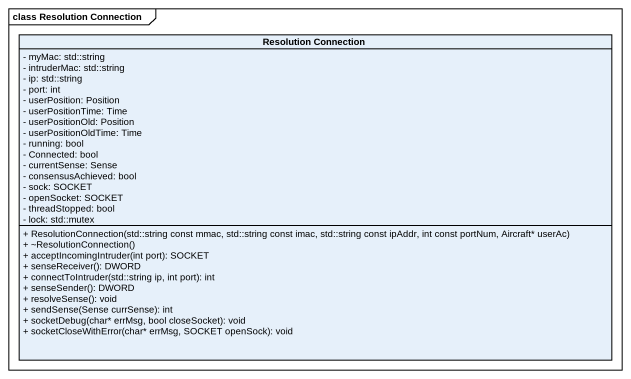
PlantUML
@startuml
mainframe class Resolution Connection
hide circle
hide empty members
skinparam classAttributeIconSize 0
class "Resolution Connection" as Resolution_Connection {
  - myMac: std::string
  - intruderMac: std::string
  - ip: std::string
  - port: int
  - userPosition: Position
  - userPositionTime: Time
  - userPositionOld: Position
  - userPositionOldTime: Time
  - running: bool
  - Connected: bool
  - currentSense: Sense
  - consensusAchieved: bool
  - sock: SOCKET
  - openSocket: SOCKET
  - threadStopped: bool
  - lock: std::mutex
  + ResolutionConnection(std::string const mmac, std::string const imac, std::string const ipAddr, int const portNum, Aircraft* userAc)
  + ~ResolutionConnection()
  + acceptIncomingIntruder(int port): SOCKET
  + senseReceiver(): DWORD
  + connectToIntruder(std::string ip, int port): int
  + senseSender(): DWORD
  + resolveSense(): void
  + sendSense(Sense currSense): int
  + socketDebug(char* errMsg, bool closeSocket): void
  + socketCloseWithError(char* errMsg, SOCKET openSock): void
}
@enduml
